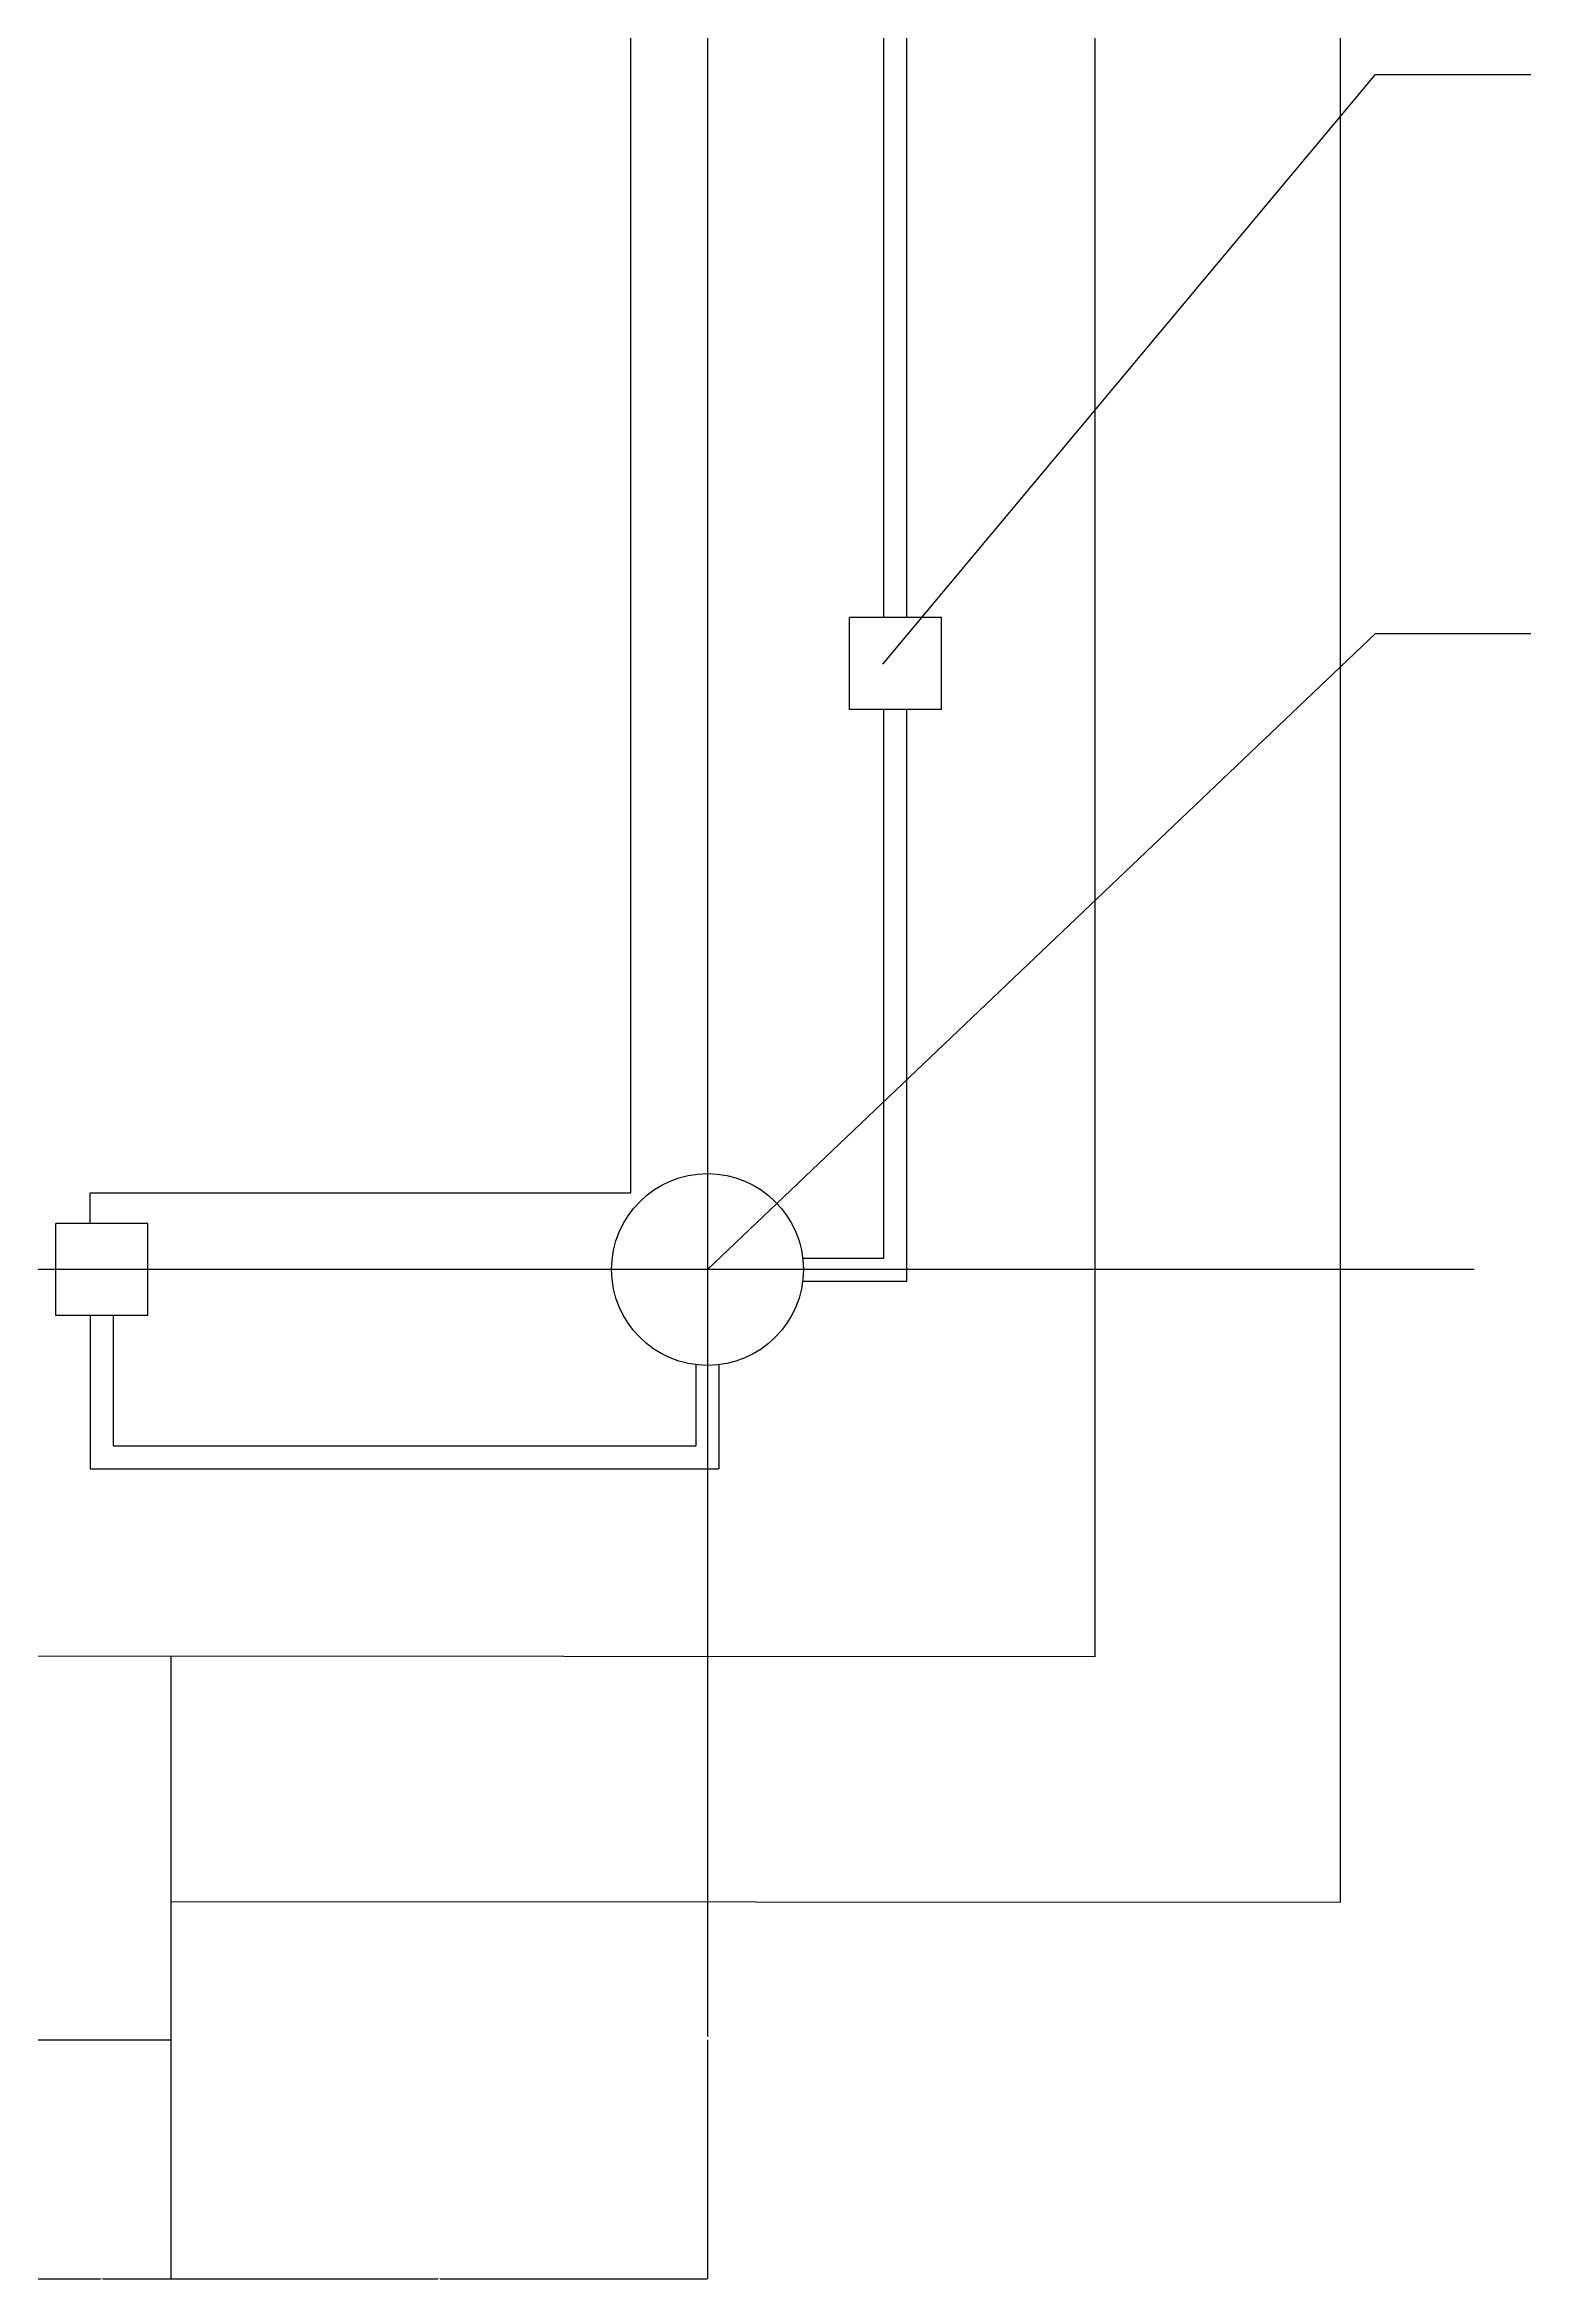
# Model space of a CAD drawing. Header units: metres. Extents: x -855790 to -837970, y 565220 to 577820.
# Drawn here: x -850079 to -848149, y 571055 to 573968 of the extents above; entities that cross this region are included whole.
import ezdxf

# ---------------------------------------------------------------- set-up
doc = ezdxf.new("R2010")
doc.units = ezdxf.units.M
for name, color, linetype in [('COLUMN', 5, 'Continuous'), ('DOTE', 1, 'Continuous'), ('PUB_DIM', 3, 'Continuous'), ('WALL', 2, 'Continuous'), ('WINDOW', 3, 'Continuous')]:
    doc.layers.add(name, color=color, linetype=linetype)
doc.dimstyles.get("Standard").update_dxf_attribs({"dimtxt": 2.5, "dimasz": 2.5, "dimexe": 1.25, "dimexo": 0.625, "dimtad": 1, "dimcen": 2.5, "dimazin": 3, "dimtfac": 1, "dimtmove": 0, "dimatfit": 3})

# ---------------------------------------------------------------- blocks, each defined once
blk = doc.blocks.new('*D21')
for p, q in [((-850094.12, 571367.24), (-850094.12, 571055.63)), ((-849914.12, 571367.24), (-849914.12, 571055.63)), ((-850093.87, 571055.63), (-850005.62, 571055.63)), ((-850002.62, 571055.63), (-849914.37, 571055.63))]:
    blk.add_line(p, q)
at = {"layer": 'Defpoints'}
for p in [(-850094.12, 571367.24), (-849914.12, 571367.24), (-850094.12, 571055.63)]:
    blk.add_point(p, dxfattribs=at)
at = {"layer": 'PUB_DIM', "insert": (-850004.12, 571055.63), "char_height": 1, "attachment_point": 5}
blk.add_mtext('180', dxfattribs=at)
blk = doc.blocks.new('*D22')
for p, q in [((-849914.12, 571367.24), (-849914.12, 571055.63)), ((-849214.12, 571367.24), (-849214.12, 571055.63)), ((-849913.87, 571055.63), (-849565.62, 571055.63)), ((-849562.62, 571055.63), (-849214.37, 571055.63))]:
    blk.add_line(p, q)
at = {"layer": 'Defpoints'}
for p in [(-849914.12, 571367.24), (-849214.12, 571367.24), (-849914.12, 571055.63)]:
    blk.add_point(p, dxfattribs=at)
at = {"layer": 'PUB_DIM', "insert": (-849564.12, 571055.63), "char_height": 1, "attachment_point": 5}
blk.add_mtext('700', dxfattribs=at)

msp = doc.modelspace()

# ---------------------------------------------------------------- linework, layer by layer
at = {"layer": 'COLUMN'}
msp.add_circle((-849214.12, 572371.34), 125, dxfattribs=at)
at = {"layer": 'DOTE'}
for p, q in [((-849214.12, 576371.34), (-849214.12, 571371.34)), ((-848214.12, 572371.34), (-853214.12, 572371.34))]:
    msp.add_line(p, q, dxfattribs=at)
at = {"layer": 'PUB_DIM'}
for points in [[(-848985.36, 573160.58), (-848342.74, 573928.98), (-847612.9, 573928.98)], [(-849214.12, 572371.34), (-848342.74, 573200.49), (-847612.9, 573200.49)]]:
    msp.add_lwpolyline(points, dxfattribs=at)
at = {"layer": 'WALL'}
for p, q in [((-848389.12, 576196.34), (-848389.12, 571546.13)), ((-848709.12, 575876.34), (-848709.12, 571866.34)), ((-849029.12, 573101.34), (-849029.12, 573221.34)), ((-848909.12, 573221.34), (-849029.12, 573221.34)), ((-848909.12, 573101.34), (-848909.12, 573221.34)), ((-848909.12, 573101.34), (-849029.12, 573101.34)), ((-850064.12, 572311.34), (-850064.12, 572431.34)), ((-849944.12, 572431.34), (-850064.12, 572431.34)), ((-849944.12, 572311.34), (-849944.12, 572431.34)), ((-849944.12, 572311.34), (-850064.12, 572311.34)), ((-848709.12, 571866.34), (-850094.12, 571867.24)), ((-849914.12, 571867.24), (-849914.12, 571367.24)), ((-849914.12, 571867.24), (-849914.12, 571417.24)), ((-848389.12, 571546.13), (-849914.12, 571547.13)), ((-850094.12, 571367.24), (-849914.12, 571367.24))]:
    msp.add_line(p, q, dxfattribs=at)
at = {"layer": 'WINDOW'}
for p, q in [((-849314.12, 572471.34), (-849314.12, 575271.34)), ((-848984.12, 573221.34), (-848984.12, 574521.34)), ((-848954.12, 573221.34), (-848954.12, 574521.34)), ((-848984.12, 572386.34), (-848984.12, 573101.34)), ((-848954.12, 572356.34), (-848954.12, 573101.34)), ((-850019.12, 572471.34), (-849314.12, 572471.34)), ((-850019.12, 572431.34), (-850019.12, 572471.34)), ((-849090.73, 572386.34), (-848984.12, 572386.34)), ((-849090.03, 572356.34), (-848954.12, 572356.34)), ((-850019.12, 572311.34), (-850019.12, 572111.34)), ((-849989.12, 572311.34), (-849989.12, 572141.34)), ((-849229.12, 572247.95), (-849229.12, 572141.34)), ((-849199.12, 572247.24), (-849199.12, 572111.34)), ((-849989.12, 572141.34), (-849229.12, 572141.34)), ((-850019.12, 572111.34), (-849199.12, 572111.34))]:
    msp.add_line(p, q, dxfattribs=at)

# ---------------------------------------------------------------- dimensions: what is measured, and where the dimension line sits
at = {"layer": 'PUB_DIM'}
for base, p1, p2, picture, middle in [((-850094.12, 571055.63), (-850094.12, 571367.24), (-849914.12, 571367.24), '*D21', (-850004.12, 571055.63)), ((-849914.12, 571055.63), (-849914.12, 571367.24), (-849214.12, 571367.24), '*D22', (-849564.12, 571055.63))]:
    dim = msp.add_linear_dim(base=base, p1=p1, p2=p2, dimstyle='Standard', dxfattribs=at)
    dim.commit()
    dim.dimension.update_dxf_attribs({"geometry": picture, "text_midpoint": middle})

doc.saveas('drawing.dxf')
